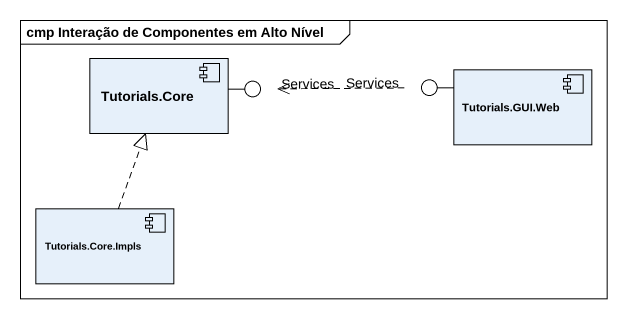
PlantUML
@startuml
mainframe cmp Interação de Componentes em Alto Nível
component "Tutorials.Core" as Tutorials_Core
() Services
() "Services" as Services_2
component "Tutorials.GUI.Web" as Tutorials_GUI_Web
component "Tutorials.Core.Impls" as Tutorials_Core_Impls
Tutorials_Core -right- Services
Tutorials_GUI_Web -left- Services_2
Services_2 .left.> Services
Tutorials_Core_Impls .up.|> Tutorials_Core
@enduml
